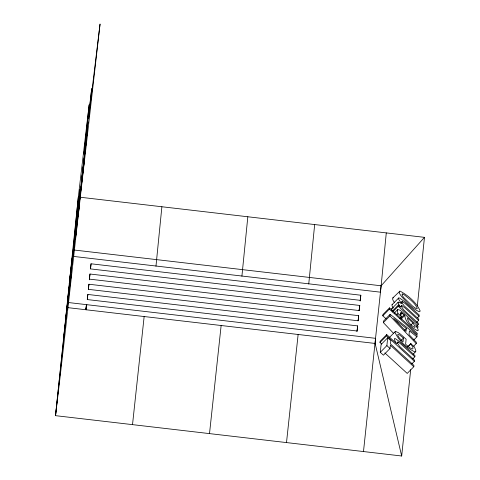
<?xml version="1.0" encoding="UTF-8"?>
<svg xmlns="http://www.w3.org/2000/svg" width="480" height="480" viewBox="0 0 480 480"><rect width="100%" height="100%" fill="white"/><g stroke="black" fill="none" stroke-linecap="round" stroke-linejoin="round"><path stroke-width="0.72" d="M69.924 277.512L73.164 249.906L78.318 197.01L89.154 104.778L84.09 153.3L91.686 88.668L88.554 118.692L100.056 24L85.854 148.746C75.534 237.696 66.18 326.754 55.524 415.662L401.682 456L410.676 369.732M161.886 206.754L155.97 266.184M247.824 216.768L241.908 276.198M314.67 224.556L308.748 283.986M363.486 451.548L381.132 285.792L386.286 232.902M78.318 197.01L55.524 415.662L72.498 256.296L380.466 292.182M67.956 301.836L67.452 306.636L71.196 274.23L70.698 279.03M75.942 233.832L75.408 238.944L79.182 206.232L78.654 211.344M85.902 309.648L86.436 304.536M87.852 294.456L87.318 299.568L357.09 331.002L357.624 325.896L87.852 294.456L87.252 299.544M88.386 289.344L88.92 284.238L358.692 315.672L358.158 320.784L88.386 289.344L88.92 284.238M89.982 274.014L89.448 279.126L359.22 310.56L359.754 305.448L89.982 274.014L89.298 279.822M91.05 263.79L90.516 268.902L360.288 300.336L360.822 295.23L91.05 263.79L90.45 268.878M381.63 344.01L379.998 342.51L380.124 341.28L386.718 334.59L396.768 343.806L394.35 339.798L394.41 338.658L395.466 338.706L400.29 342.144L414.972 355.566L414.84 356.79L412.812 358.848M386.052 318.798L382.782 315.798L382.908 314.574L389.502 307.878L417.288 333.36L417.156 334.584L389.376 309.108L389.502 307.878M413.808 366.732L390.36 345.234L390.024 348.498L383.43 355.188L380.286 352.308L381.102 344.49L387.696 337.794L390.834 340.674L390.498 343.938L413.94 365.442L413.808 366.732L407.214 373.422L384.858 352.926M393.672 333.462L383.382 322.614L383.544 321.024L390.138 314.328L417.072 335.436L416.928 336.798L413.886 339.888M379.998 342.51L386.592 335.814L386.718 334.59M380.286 352.308L386.88 345.612L387.696 337.794M383.382 322.614L389.976 315.924L390.138 314.328M392.682 311.91L398.262 306.252L398.388 305.022L400.602 307.05L398.658 304.224L398.04 302.52L398.964 302.106L401.688 303.774L398.628 299.178L398.622 298.02L399.528 298.014L404.19 301.32L419.196 315.036L419.07 316.26L417.546 317.808M401.382 316.632L397.968 313.572L397.29 310.512L397.74 309.54L399.978 310.194L402.648 312.216L418.026 326.262L417.9 327.486L415.776 325.536L418.044 329.28L418.206 330.36L417.654 330.792C411.75 327.876 405.39 322.428 404.772 315.45L401.562 312.816L400.458 312.66L400.494 314.556L401.382 316.632L399.852 318.246M403.434 338.058L403.032 341.91L399.132 337.68L397.764 335.328L397.86 334.416L399.39 334.806L403.434 338.058L400.896 340.632M406.35 328.458L406.038 331.452L393.66 318.468L406.35 328.458L404.322 330.516M407.814 346.872L410.868 343.71L414.528 347.07L415.944 351.102L413.154 354.342M417.348 305.772L424.476 237.348L79.794 197.184M411.84 363.87L414.372 361.296L414.504 360.066L399.612 346.41L397.968 343.866A7.872 1.668 44.6 0 1 397.53 341.976L398.328 342.096L400.92 344.076L414.84 356.79M413.682 346.152L416.22 343.578L416.358 342.276L409.02 334.584L409.41 330.87L416.928 336.798M417.192 325.566L418.206 324.54L418.332 323.31L403.44 309.654L401.334 306.324L401.328 305.472L404.556 307.53L418.638 320.4L416.61 322.458M418.638 320.4L418.764 319.176L403.926 305.592L402.186 303.018L401.76 301.332L404.982 303.39L419.07 316.26M132.516 424.632L144.15 316.536M209.508 433.608L221.142 325.506M286.5 442.578L298.134 334.482M69.258 283.896L72.498 256.296M67.65 299.31L78.426 208.41L65.718 317.838M63.912 335.166L67.686 302.454L375.654 338.34L374.976 344.154M85.932 309.66L86.466 304.548M85.998 309.684L86.592 304.602M86.124 309.738L86.658 304.626M86.19 309.762L86.784 304.68M359.094 310.506L359.262 309.054M360.138 301.038L360.822 295.23M359.16 310.536L359.754 305.448M358.092 320.754L358.692 315.672M356.94 331.704L357.624 325.896M380.364 292.332L381.132 285.792L424.476 237.348M410.856 343.782L412.848 347.406L413.016 348.426L412.452 349.014L409.938 347.85L405.606 344.268L406.128 339.216C402.804 336.492 399.852 332.718 395.61 331.458L394.95 332.172C398.664 340.68 406.776 348.102 415.11 352.032L415.692 351.768M398.622 298.02L392.028 304.716L392.034 305.868L393.318 308.04M399.408 291.222L399.264 292.626A10.932 2.316 44.6 0 0 401.682 296.67C406.848 302.352 412.212 308.682 419.364 311.784L420.216 311.07C416.496 302.46 408.174 295.422 399.99 291.072L392.814 297.918L392.67 299.316A10.932 2.316 44.6 0 0 394.668 302.814M398.31 302.094L391.716 308.784L391.446 309.21L392.064 310.914M382.782 315.798L389.376 309.108M392.304 311.202L398.388 305.022M401.484 302.496L402.498 301.464M394.188 313.146L397.74 309.54M401.052 306.63L402.072 305.604M396.954 314.604L397.968 313.572M400.038 314.358L401.562 312.816M400.188 315.306L402.216 313.248M400.578 318.462L404.13 314.856M401.226 319.05L404.772 315.45M389.574 337.32L395.154 331.656M410.958 325.038L412.986 322.98L407.454 317.904C407.658 322.188 411.204 325.8 414.882 327.486L415.05 326.382L412.986 322.98M397.314 343.128L398.328 342.096M407.82 346.8L410.868 343.71M392.028 304.716L392.37 304.584M392.814 297.918L393.396 297.762M391.716 308.784L392.37 308.802M73.164 249.906L381.132 285.792M67.896 307.65L375.126 343.452L401.682 456M398.262 306.252L418.206 324.54M386.592 335.814L414.372 361.296M386.88 345.612L390.024 348.498M389.976 315.924L416.22 343.578M84.156 161.76L77.766 216.72L84.156 161.76M87.174 132.252L81.318 182.61L87.174 132.252M76.8 217.002L76.266 222.114L80.058 189.234L76.8 217.002M80.058 193.962L78.93 204.822L86.274 141.054L80.058 193.962M84.738 149.454L84.204 154.56L87.984 121.848L84.738 149.454M402.222 294.078L402.126 294.978A6.252 1.326 44.6 0 0 403.788 297.624L412.8 306.318L416.112 308.61L416.748 308.826L417.324 308.418C414.852 302.538 408.864 298.68 404.094 294.678A6.21 1.314 44.6 0 0 402.222 294.078"/></g></svg>
